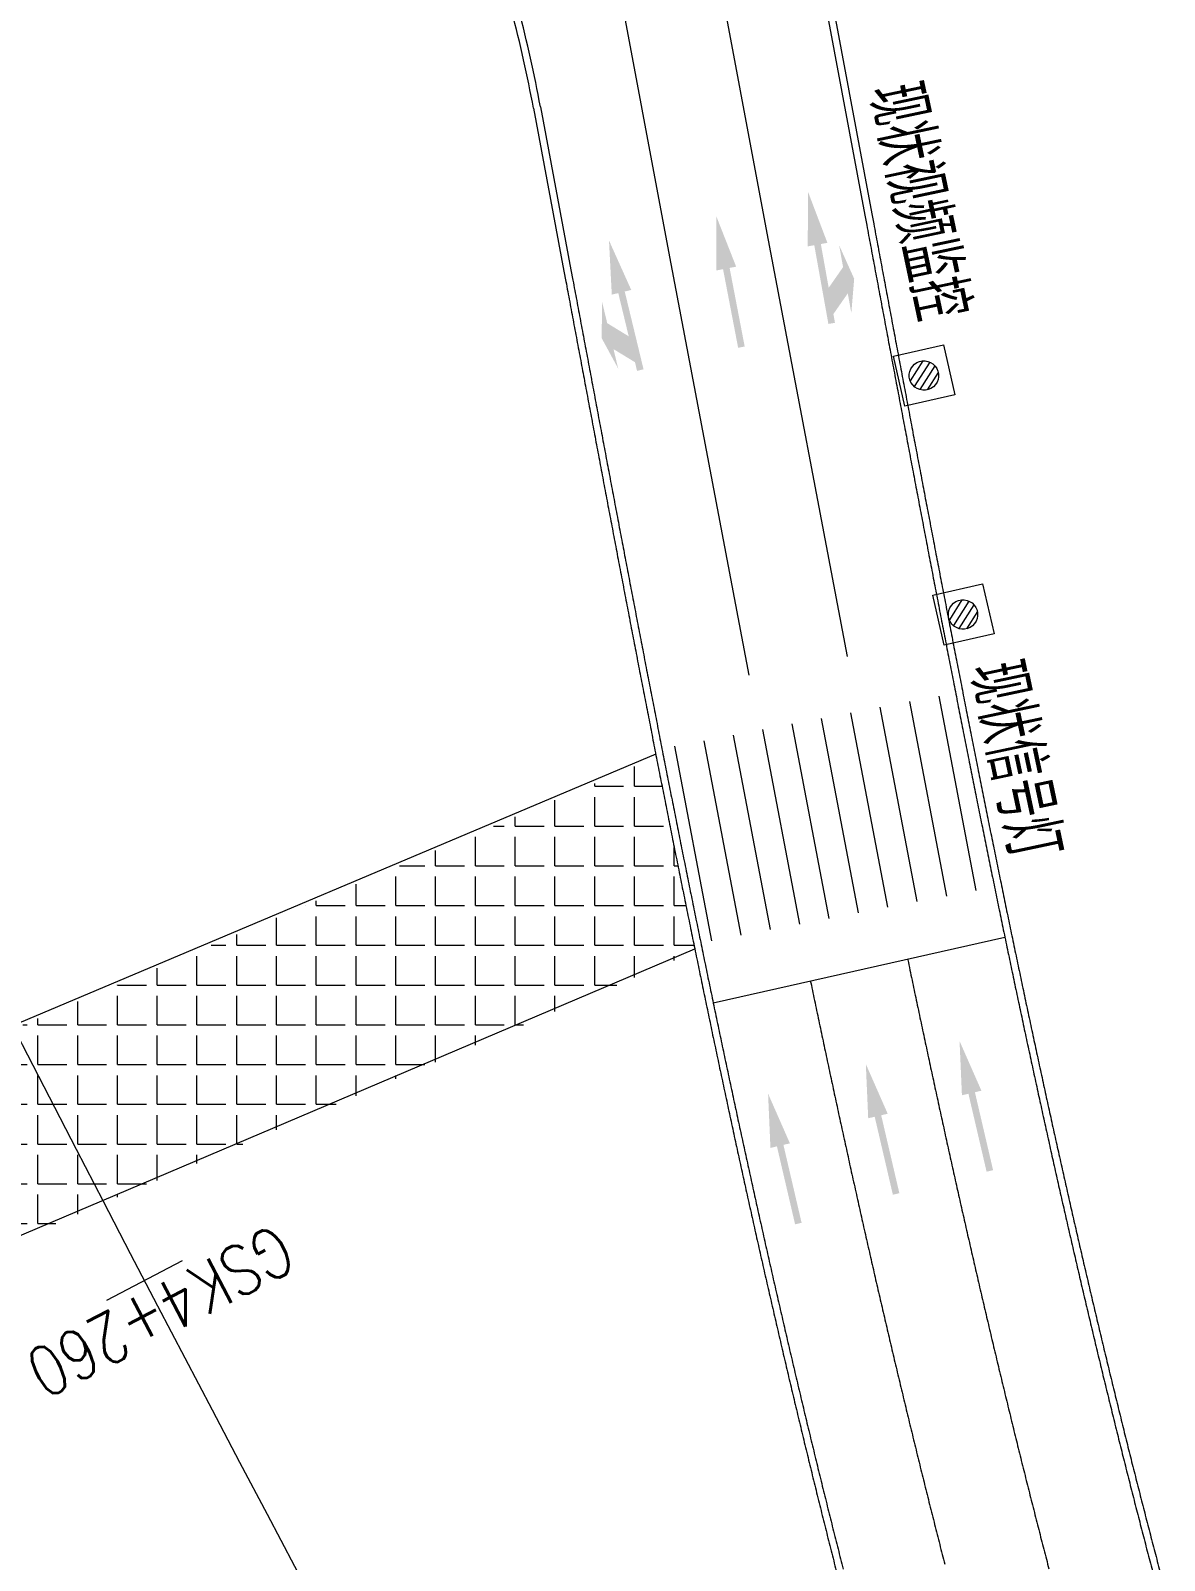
# Model space of a CAD drawing. Header units: millimetres. Extents: x 523446 to 528898, y 388189 to 392165.
# Drawn here: x 523982.8 to 524022.7, y 391061.6 to 391115.4 of the extents above; entities that cross this region are included whole.
import ezdxf
from ezdxf.enums import TextEntityAlignment as Align

# ---------------------------------------------------------------- set-up
doc = ezdxf.new("R2010")
doc.units = ezdxf.units.MM
doc.linetypes.add('ACAD_ISO04W100', pattern=[30, 24, -3, 0, -3])
doc.linetypes.add('白色虚线3米', pattern=[6, 3, -3])
for name, color, linetype, lineweight in [('0-现状交通设施2018', 7, 'Continuous', 0), ('0-现状信号灯', 7, 'Continuous', 40), ('000-scy-车道标线(实)', 7, 'Continuous', 40), ('人行横道', 7, 'Continuous', 30)]:
    doc.layers.add(name, color=color, linetype=linetype, lineweight=lineweight)
for name, color, linetype in [('000', 7, 'Continuous'), ('000-scy-箭头', 7, 'Continuous'), ('000-scy-道路标线', 122, '白色虚线3米'), ('GSS-标注路线桩号', 7, 'Continuous'), ('MEDS道路平面中线-GSS', 7, 'Continuous'), ('侧分带与渠化岛', 3, 'Continuous'), ('车行道边线', 5, 'ACAD_ISO04W100')]:
    doc.layers.add(name, color=color, linetype=linetype)
doc.styles.add('HZTXT_S', font='TXT_S.shx', dxfattribs={"width": 0.75, "bigfont": 'HZTXT.shx'})
doc.styles.add('MEDS', font='TXT_S.SHX', dxfattribs={"width": 0.75, "bigfont": 'hztxt.shx'})

# ---------------------------------------------------------------- blocks, each defined once
blk = doc.blocks.new('7')
at = {"layer": '0-现状信号灯', "linetype": 'Continuous', "lineweight": 0, "ltscale": 0.005}
for p, q in [((525414.8998679431, 388753.3593147711), (525416.6155864513, 388753.903658412)), ((525416.6155864513, 388753.903658412), (525417.1599300923, 388752.187939904)), ((525415.444211584, 388751.643596263), (525414.8998679431, 388753.3593147711)), ((525415.9374142907, 388753.2836228181), (525415.5550406991, 388752.5458674628)), ((525416.1805043139, 388753.2636822056), (525415.7114769937, 388752.3587362973)), ((525416.3737923226, 388753.1476530984), (525415.9177153029, 388752.2676936266)), ((525416.511550422, 388752.9244840396), (525416.1794835215, 388752.2837909074)), ((525417.1599300923, 388752.187939904), (525415.444211584, 388751.643596263))]:
    blk.add_line(p, q, dxfattribs=at)
blk.add_ellipse((525416.0179651701, 388752.7739053484), major_axis=(0.3648974809175849, 0.3648974809175849), ratio=0.9999999999947542, start_param=3.156470216024712, end_param=9.439655523204298, dxfattribs=at)

msp = doc.modelspace()

# ---------------------------------------------------------------- hatches: boundary and pattern name
at = {"layer": '000', "linetype": 'ByBlock', "lineweight": 0}
h = msp.add_hatch(dxfattribs=at)
h.set_pattern_fill('ANGLE', color=256, scale=0.2, style=0)
h.set_pattern_definition([(0, (-225.7997099091299, -19.48558547964785), (0, 1.397), [1.016, -0.381]), (90, (-225.7997099091299, -19.48558547964785), (-1.397, 8.553875381449306e-17), [1.016, -0.381])])
edge = h.paths.add_edge_path()
edge.add_arc((523056.5735163381, 390903.8074476032), 966.311662234282, 11.086924793657317, 11.108542825552377, ccw=False)
edge.add_arc((523076.2627787914, 390906.9302642505), 946.3896325758413, 11.108542753701613, 11.130615857229088, ccw=False)
edge.add_arc((523095.1617758319, 390909.9054198967), 927.2717909662689, 11.130615814197483, 11.153144005545187, ccw=False)
edge.add_arc((523113.3168932682, 390912.7415763618), 908.9109548931829, 11.153144007109574, 11.176127288611212, ccw=False)
edge.add_arc((523130.7719834122, 390915.4469343286), 891.262516873483, 11.176127284703796, 11.199565672316396, ccw=False)
edge.add_arc((523147.5650163998, 390918.028565652), 874.2878590251875, 11.199565711681885, 11.223459165219992, ccw=False)
edge.add_arc((523163.7376992475, 390920.4943171041), 857.9445474144176, 11.223459204549386, 11.247807813558211, ccw=False)
edge.add_arc((523179.3202085606, 390922.8497809519), 842.2018969850126, 11.247807822303628, 11.272611561658323, ccw=False)
edge.add_arc((523194.3445294833, 390925.1009343589), 827.0273739713645, 11.272611566753426, 11.297870411857787, ccw=False)
edge.add_arc((523208.8412674923, 390927.2535084011), 812.3898459300913, 11.29787042410328, 11.323584379591523, ccw=False)
edge.add_arc((523222.8379768885, 390929.3126522512), 798.2612866310924, 11.323584400777293, 11.349753471840984, ccw=False)
edge.add_arc((523236.3603277122, 390931.2831635191), 784.6155866141739, 11.349753466091613, 11.37637765849098, ccw=False)
edge.add_arc((523249.4298623443, 390933.169032358), 771.4308424208087, 11.376377711869281, 11.403456945920595, ccw=False)
edge.add_arc((523262.0742106402, 390934.9754984599), 758.6789364005601, 11.403457019004293, 11.430991401908727, ccw=False)
edge.add_arc((523274.3136440415, 390936.7063448771), 746.3392522073174, 11.430991374499115, 11.458981000226515, ccw=False)
edge.add_arc((523286.1587919989, 390938.3634176005), 734.4010082771537, 11.458980965516616, 11.487425583788706, ccw=False)
edge.add_arc((523297.6384769736, 390939.9522663585), 722.8348570122156, 11.487425628012716, 11.516325391402574, ccw=False)
edge.add_arc((523308.7658030476, 390941.4752767642), 711.627484619786, 11.516325378151976, 11.545680281929322, ccw=False)
edge.add_arc((523319.5572877371, 390942.9355413428), 700.7620915967458, 11.545680245192614, 11.57549029996801, ccw=False)
edge.add_arc((523330.0258500301, 390944.3354335898), 690.2255482073709, 11.590576900554822, 11.605755392822289, ccw=False)
edge.add_line((524004.8079957107, 391089.8440050295), (523964.7547888182, 391072.9241638436))
edge.add_line((523968.4846094603, 391066.9847923002), (524006.17653038, 391083.0133513006))
edge.add_line((523967.2307402744, 391068.7316851649), (523964.7547888182, 391072.9241638436))
edge.add_line((523968.4846094603, 391066.9847923002), (523967.2307402744, 391068.7316851649))
at = {"layer": '000-scy-箭头', "linetype": 'ByBlock', "lineweight": 0}
for points in [[(524010.1386700119, 391109.707567189), (524010.1236470468, 391107.799952054), (524010.3543407146, 391107.8413292455), (524010.8508670214, 391105.0730052269), (524011.0815606902, 391105.114382419), (524011.0263910998, 391105.4219739762), (524011.531235035, 391106.1474962719), (524011.6553666126, 391105.4554152663), (524011.7560722092, 391106.6640531976), (524011.227802292, 391107.8392498388), (524011.3657262682, 391107.0702709454), (524010.8608823301, 391106.3447486504), (524010.5850343839, 391107.8827064391), (524010.8157280519, 391107.9240836306)], [(524007.6105387544, 391107.0866614705), (524007.3803603019, 391107.0425081011), (524007.910200739, 391104.2803666558), (524007.6800222861, 391104.2362132855), (524007.1501818476, 391106.9983547309), (524006.9200033941, 391106.9542013608), (524006.9120441158, 391108.8618590448)], [(524003.1435178194, 391108.0087595941), (524003.925284735, 391106.2686269319), (524003.6974551256, 391106.2136241188), (524004.3574888751, 391103.4796687983), (524004.1296592644, 391103.4246659855), (524004.0563221822, 391103.7284387987), (524003.3021023889, 391104.1893102605), (524003.4671108256, 391103.5058214291), (524002.8883239499, 391104.5716323965), (524002.8987484309, 391105.8600607343), (524003.0820911371, 391105.1006287004), (524003.8363109325, 391104.6397572405), (524003.4696255138, 391106.1586213073), (524003.2417959045, 391106.1036184941)], [(524016.2254092351, 391078.1274888059), (524015.9971447609, 391078.0743195502), (524016.6351758335, 391075.3351458424), (524016.4069113587, 391075.2819765857), (524015.7688802845, 391078.0211502938), (524015.5406158092, 391077.9679810373), (524015.4576584733, 391079.873850726)], [(524012.9333409836, 391077.3184583264), (524012.7050765092, 391077.2652890706), (524013.343107582, 391074.5261153628), (524013.1148431073, 391074.4729461061), (524012.476812033, 391077.2121198143), (524012.2485475577, 391077.1589505578), (524012.1655902219, 391079.0648202464)], [(524009.4993381446, 391076.277348298), (524009.27107367, 391076.2241790423), (524009.9091047428, 391073.4850053345), (524009.680840268, 391073.4318360778), (524009.0428091937, 391076.171009786), (524008.8145447184, 391076.1178405294), (524008.7315873827, 391078.023710218)]]:
    msp.add_hatch(color=4, dxfattribs=at).paths.add_polyline_path(points)

# ---------------------------------------------------------------- linework, layer by layer
at = {"layer": '000-scy-车道标线(实)', "color": 4, "linetype": 'ByBlock', "lineweight": 0, "flags": 128}
for points in [[(523995.4116461333, 391198.3688467292), (524012.129817603, 391108.9004103178)], [(524000.7375635472, 391112.7027652697), (524001.8084670454, 391106.9717520626)]]:
    msp.add_lwpolyline(points, dxfattribs=at)
for points in [[(524000.7375635472, 391112.7027652697, 0.03478800872695677), (523998.9807726674, 391119.4621344972, 0.03478800872695677)], [(524012.129814989, 391108.9004243067), (524012.1967849374, 391108.5420326817, -2.978633733823782e-06), (524012.263753811, 391108.1836625753, -4.964657443934119e-06), (524012.330708773, 391107.8253984447, -6.950112099200806e-06), (524012.397656584, 391107.4672198612, -8.936449683822272e-06), (524012.4646000927, 391107.1091273181, -1.092221822547722e-05), (524012.5315421321, 391106.7511213831, -1.290779031863767e-05), (524012.5984855414, 391106.3932025777, -1.489367632175553e-05), (524012.6654331582, 391106.0353714233, -1.687930725098177e-05), (524012.732387814, 391105.6776284612, -1.886531084185418e-05), (524012.7993523421, 391105.3199742134, -2.085131448852292e-05), (524012.8663295709, 391104.9624092146, -2.283692572721915e-05), (524012.933322325, 391104.6049340107, -2.482290983837723e-05), (524013.0003334333, 391104.2475491136, -2.680838424405067e-05), (524013.0673657145, 391103.8902550792, -2.879423165478624e-05), (524013.1344219935, 391103.5330524155, -3.077994234780101e-05), (524013.2015050854, 391103.1759416758, -3.276608522667827e-05), (524013.2686178098, 391102.8189233777, -3.47517780535311e-05), (524013.3357629774, 391102.4619980736, -3.673790344054401e-05), (524013.4029434026, 391102.1051662865, -3.872346103670101e-05), (524013.4701618922, 391101.748428568, -4.070900135353142e-05), (524013.5374212545, 391101.3917854513, -4.269472036154431e-05), (524013.6047242966, 391101.035237464, -4.468061832460738e-05), (524013.6720738202, 391100.6787851543, -4.666700931049554e-05), (524013.7394726285, 391100.3224290466, -4.865232499528471e-05), (524013.8069235126, 391099.9661697219, -5.06381343825675e-05), (524013.8744292744, 391099.6100076928, -5.262392939890641e-05), (524013.9419927063, 391099.2539435112, -5.460965123547691e-05), (524014.0096165995, 391098.8979777216, -5.659555444151701e-05), (524014.0773037432, 391098.5421108724, -5.85817588569061e-05), (524014.1450569251, 391098.1863435054, -6.056757810916308e-05), (524014.2128789267, 391097.8306761868, -6.255332650503196e-05), (524014.2807725304, 391097.4751094647, -6.453900465007592e-05), (524014.3487405166, 391097.1196438884, -6.652510686701422e-05), (524014.4167856642, 391096.764280004, -6.85104532607842e-05), (524014.4849107423, 391096.4090183976, -7.049647915537693e-05), (524014.5531185293, 391096.0538595964, -7.24821243911658e-05), (524014.6214117912, 391095.69880418, -7.446788437493475e-05), (524014.6897932964, 391095.3438527073, -7.645357912248317e-05), (524014.7582658093, 391094.9890057442, -7.843964394375993e-05), (524014.8268320943, 391094.6342638475, -8.04251395467664e-05), (524014.8954949068, 391094.2796276103, -8.241157387680873e-05), (524014.9642570101, 391093.9250975723, -8.439724970589692e-05), (524015.0331211531, 391093.5706743376, -8.638292638804356e-05), (524015.1020900893, 391093.2163584764, -8.836860491251429e-05), (524015.17116657, 391092.8621505597, -9.035446993369298e-05), (524015.2403533417, 391092.5080511709, -9.234014872275132e-05), (524015.3096531476, 391092.1540609007, -9.432652159412648e-05), (524015.3790687337, 391091.800180316, -9.631239807152558e-05), (524015.448602834, 391091.44641003, -9.829771832422146e-05), (524015.5182581845, 391091.0927506391, -0.0001002832958406554), (524015.588037522, 391090.7392027248, -0.0001022696356992998), (524015.6579435811, 391090.3857668666, -0.0001042554245895982), (524015.7279790835, 391090.0324437009, -0.0001062407884826003), (524015.7981467566, 391089.6792338237, -0.0001082267314994119), (524015.8684493265, 391089.326137828, -0.0001102128806165333), (524015.9388895141, 391088.9731563212, -0.0001121985491826223), (524016.0094700317, 391088.6202899431, -0.0001141841778488973), (524016.0801935977, 391088.2675392927, -0.0001161700195064284), (524016.1510629239, 391087.9149049932, -0.0001181557634006775), (524016.2220807198, 391087.562387666, -0.000120141411974101), (524016.2932496902, 391087.2099879467, -0.0001221274072747594), (524016.3645725425, 391086.8577064481, -0.0001222668986410131), (524016.4349588023, 391086.510936589, -0.0001223615231394762), (524016.5066019857, 391086.1588577361, -0.0001242727038469907), (524016.5783829059, 391085.8070179404, -0.0001261401512749091), (524016.6503283623, 391085.4552989142, -0.0001280061089721358), (524016.7224410437, 391085.1037012992, -0.0001298702781577401), (524016.7947236338, 391084.7522257522, -0.0001317327281515241), (524016.867178815, 391084.4008729238, -0.0001335929204252542), (524016.9398092622, 391084.0496434919, -0.0001354519434644116), (524017.0126176556, 391083.6985380987, -0.0001373086567947025), (524017.0856066638, 391083.3475574318, -0.0001391637320736906), (524017.1587789577, 391082.9967021573, -0.0001410171710757002), (524017.2321372033, 391082.6459729545, -0.0001428690930908067), (524017.3056840659, 391082.2953704957, -0.0001447189144857618), (524017.3794222029, 391081.9448954807, -0.0001465670562818014), (524017.4533542733, 391081.5945485917, -0.0001484134123932326), (524017.5274829316, 391081.2443305223, -0.0001502574317416261), (524017.6018108234, 391080.8942419958, -0.0001521008782180112), (524017.6763406065, 391080.544283671, -0.0001539414614276611), (524017.7510749158, 391080.1944563016, -0.0001557807543417258), (524017.8260163969, 391079.8447605824, -0.0001576186517449511), (524017.9011676896, 391079.4951972242, -0.0001594543702283531), (524017.9765314257, 391079.1457669658, -0.0001612885829453593), (524018.0521102404, 391078.7964705193, -0.0001631203947486171), (524018.1279067568, 391078.4473086422, -0.0001649510083825654), (524018.2039236046, 391078.0982820539, -0.0001667799616874643), (524018.2801634057, 391077.7493914965, -0.0001686067678212784), (524018.3566287754, 391077.4006377342, -0.0001704321623191902), (524018.4333223318, 391077.0520215071, -0.0001722556196176363), (524018.510246685, 391076.7035435825, -0.0001740775456563867), (524018.5874044449, 391076.3552047188, -0.0001758976150399712), (524018.6647982153, 391076.0070056908, -0.0001777160046411199), (524018.7424305994, 391075.6589472666, -0.0001795321231938114), (524018.8203041906, 391075.3110302484, -0.000181347234726264), (524018.8984215898, 391074.9632553964, -0.0001831603860858222), (524018.9767853848, 391074.6156235148, -0.0001849717239978061), (524019.055398164, 391074.2681353991, -0.0001867811183052434), (524019.1342625089, 391073.920791864, -0.0001885893062879781), (524019.2133810047, 391073.573593699, -0.0001903953384098485), (524019.2927562241, 391073.2265417365, -0.0001921998867147729), (524019.3723907435, 391072.8796367842, -0.0001940021631110616), (524019.4522871287, 391072.532879686, -0.0001958031733155867), (524019.5324479489, 391072.1862712607, -0.0001976022883428896), (524019.6128757642, 391071.8398123577, -0.0001994000209501048), (524019.6935731363, 391071.4935038075, -0.0002011955816477385), (524019.774542616, 391071.1473464795, -0.0002029895534050565), (524019.8557867565, 391070.8013412227, -0.0002047818040530149), (524019.9373081044, 391070.455488903, -0.0002065723443832542), (524020.0191092035, 391070.10979039, -0.0002083610986591177), (524020.1011925926, 391069.7642465631, -0.0002101483135934799), (524020.1835608082, 391069.4188583029, -0.0002119337640187771), (524020.2662163822, 391069.0736264988, -0.0002137171790203683), (524020.3491618397, 391068.7285520586, -0.000215499436682906), (524020.4323997098, 391068.3836358651, -0.000217279526862361), (524020.5159325082, 391068.0388788444, -0.0002190577546267949), (524020.5997627503, 391067.6942819165, -0.0002208347872588346), (524020.6838929529, 391067.3498459837, -0.0002226094587404697), (524020.7683256163, 391067.0055720081, -0.0002243832486822262), (524020.853063252, 391066.6614608949, -0.000226154924942415), (524020.9381083559, 391066.3175136038, -0.0002279246482145568), (524021.0234634228, 391065.9737310889, -0.0002296926438835535), (524021.109130943, 391065.6301143122, -0.0002314595088752202), (524021.1951134092, 391065.2866642174, -0.0002332239421516573), (524021.2814132971, 391064.9433818051, -0.0002349872661545987), (524021.3680330904, 391064.6002680354, -0.0002367486189288777), (524021.4549752606, 391064.257323907, -0.0002385084562304933), (524021.5422422807, 391063.914550402, -0.0002402660580991314), (524021.6298366115, 391063.5719485419, -0.0002420224527814169), (524021.7177607175, 391063.2295193233, -0.0002437773647523453), (524021.8060170569, 391062.8872637574, -0.0002455301595062071), (524021.8946080799, 391062.5451828776, -0.0002472810597045056), (524021.9835362326, 391062.2032777233, -0.0002490305909230428), (524022.0728039602, 391061.861549326, -0.0002507787700651793), (524022.1624137054, 391061.5199987203, -0.0002525245944345359), (524022.2523678966, 391061.1786269829, -0.00025426880575409)], [(524001.8084670454, 391106.9717520626), (524001.8754369947, 391106.6133604328, -2.97906488404519e-06), (524001.9424096997, 391106.2549698228, -4.9646573776137e-06), (524002.0093876422, 391105.8965827171, -6.95073973249035e-06), (524002.0763737602, 391105.5381991593, -8.935821838627212e-06), (524002.1433709001, 391105.1798196825, -1.092190421658022e-05), (524002.2103819089, 391104.8214448186, -1.29081040038665e-05), (524002.2774096325, 391104.4630751006, -1.489393125241086e-05), (524002.3444569173, 391104.1047110622, -1.687956213460832e-05), (524002.4115266094, 391103.7463532374, -1.886531058649085e-05), (524002.4786215549, 391103.3880021599, -2.085100036950317e-05), (524002.5457445996, 391103.0296583651, -2.283661158504958e-05), (524002.6128985891, 391102.6713223887, -2.482259567319455e-05), (524002.6800863689, 391102.3129947665, -2.680832500963028e-05), (524002.7473107842, 391101.9546760362, -2.87942312609274e-05), (524002.8145746802, 391101.5963667356, -3.077994194316191e-05), (524002.8818809015, 391101.2380674038, -3.276577099011449e-05), (524002.9492322929, 391100.8797785807, -3.475203234674085e-05), (524003.0166316986, 391100.5215008072, -3.673727536849192e-05), (524003.0840819628, 391100.1632346261, -3.872326497907218e-05), (524003.1515859292, 391099.8049805801, -4.07090599890817e-05), (524003.2191464413, 391099.4467392143, -4.269534729209438e-05), (524003.2867663424, 391099.0885110743, -4.468124522432635e-05), (524003.3544484752, 391098.7302967081, -4.666694936025289e-05), (524003.4221956825, 391098.3720966647, -4.865232434186369e-05), (524003.4900108062, 391098.0139114943, -5.063813370738764e-05), (524003.5578966885, 391097.655741749, -5.262430193108011e-05), (524003.6258561707, 391097.2975879823, -5.460965049962767e-05), (524003.6938920938, 391096.9394507505, -5.659592702549286e-05), (524003.7620072988, 391096.5813306102, -5.858150414405119e-05), (524003.8302046257, 391096.2232281212, -6.056720384299469e-05), (524003.8984869145, 391095.8651438445, -6.2553325669166e-05), (524003.9668570047, 391095.5070783431, -6.453912371488943e-05), (524004.035317735, 391095.1490321828, -6.652473232526797e-05), (524004.1038719442, 391094.7910059307, -6.85104523236545e-05), (524004.1725224702, 391094.4330001569, -7.049610441647575e-05), (524004.2412721506, 391094.0750154331, -7.248206309349315e-05), (524004.3101238225, 391093.7170523336, -7.446782299638064e-05), (524004.3790803221, 391093.3591114353, -7.645389160077663e-05), (524004.4481444857, 391093.0011933174, -7.84393293835984e-05), (524004.5173191483, 391092.6432985623, -8.042513849561759e-05), (524004.5866071452, 391092.2854277537, -8.241132010196855e-05), (524004.6560113104, 391091.9275814791, -8.439687423174049e-05), (524004.7255344776, 391091.5697603286, -8.638286424635195e-05), (524004.7951794799, 391091.2119648947, -8.836866485926011e-05), (524004.8649491498, 391090.8541957734, -9.035446870486956e-05), (524004.9348463188, 391090.4964535629, -9.23403995095405e-05), (524005.0048738184, 391090.1387388653, -9.432645887203866e-05), (524005.0750344787, 391089.7810522851, -9.63120834639659e-05), (524005.1453311296, 391089.4233944307, -9.829777869992423e-05), (524005.2157666002, 391089.0657659126, -0.0001002834841184829), (524005.2863437188, 391088.708167346, -0.0001022692591607979), (524005.357065313, 391088.3505993482, -0.000104254858855585), (524005.4279342098, 391087.9930625408, -0.0001062408492792237), (524005.498953235, 391087.6355575483, -0.0001082267300564757), (524005.5701252142, 391087.2780849994, -0.0001102125035266443), (524005.6414529717, 391086.920645526, -0.0001121982972144458), (524005.7129393312, 391086.5632397637, -0.0001141841135557167), (524005.7845871156, 391086.2058683521, -0.0001161699550355245), (524005.8563991468, 391085.8485319345, -0.0001181554488217703), (524005.9283782459, 391085.4912311584, -0.0001201414103687158), (524006.0005272335, 391085.1339666745, -0.0001221277819375336), (524006.0728489286, 391084.776739138, -0.0001240704882070643), (524006.1453212951, 391084.4196718212, -0.0001260118115214516), (524006.2179964032, 391084.0625220963, -0.0001279949686080843), (524006.2908526684, 391083.7054113091, -0.0001299781286989842), (524006.3638929061, 391083.3483401315, -0.000131960854600511), (524006.4371199308, 391082.9913092401, -0.0001339436540963113), (524006.510536556, 391082.634319316, -0.0001359267149812781), (524006.5841455944, 391082.277371044, -0.0001379097919911532), (524006.6579498571, 391081.9204651144, -0.0001398922643903064), (524006.7319521546, 391081.5636022218, -0.0001418751376941749), (524006.806155296, 391081.2067830653, -0.0001438576610919984), (524006.8805620898, 391080.8500083493, -0.0001458405929243683), (524006.9551753428, 391080.4932787822, -0.0001478230006167468), (524007.0299978608, 391080.1365950785, -0.000149805825388084), (524007.1050324487, 391079.7799579559, -0.0001517880686780498), (524007.1802819099, 391079.4233681394, -0.0001537704912419821), (524007.255749047, 391079.0668263571, -0.0001557532770598547), (524007.3314366608, 391078.7103333432, -0.0001577353813523957), (524007.4073475511, 391078.3538898373, -0.0001597179244860063), (524007.483484517, 391077.9974965838, -0.0001617002202668346), (524007.5598503553, 391077.6411543326, -0.0001636827852217706), (524007.6364478621, 391077.2848638392, -0.000165664555539982), (524007.7132798321, 391076.9286258647, -0.0001676470527543483), (524007.7903490587, 391076.5724411751, -0.0001696289424349311), (524007.8676583337, 391076.2163105429, -0.0001716108115788604), (524007.9452104478, 391075.8602347456, -0.0001735929774292332), (524008.02300819, 391075.504214567, -0.0001755751344455884), (524008.1010543479, 391075.1482507963, -0.0001775569084288808), (524008.1793517079, 391074.792344229, -0.0001795389969578341), (524008.2579030546, 391074.4364956658, -0.0001815207828280884), (524008.3367111712, 391074.0807059144, -0.0001835025836429831), (524008.4157788394, 391073.7249757879, -0.0001854841639469567), (524008.4951088394, 391073.3693061059, -0.0001874661529682174), (524008.5747039496, 391073.0136976941, -0.0001894481765405863), (524008.654566947, 391072.6581513842, -0.0001914296886855004), (524008.7347006068, 391072.3026680148, -0.0001934112487721125), (524008.8151077028, 391071.9472484306, -0.000195392862708984), (524008.8957910069, 391071.5918934827, -0.0001973741277596746), (524008.9767532892, 391071.236604029, -0.0001993558431201489), (524009.0579973183, 391070.8813809336, -0.0002013374655493325), (524009.1395258612, 391070.5262250676, -0.0002033185490739298), (524009.2213416824, 391070.171137309, -0.0002053001763919686), (524009.3034475455, 391069.8161185419, -0.0002072811127679685), (524009.3858462116, 391069.4611696582, -0.0002092623707149539), (524009.4685404401, 391069.106291556, -0.0002112438864424381), (524009.5515329888, 391068.7514851405, -0.0002132253577741279), (524009.6348266131, 391068.3967513241, -0.0002152061721720033), (524009.7184240668, 391068.0420910266, -0.0002171870324498524), (524009.8023281017, 391067.6875051747, -0.0002191681106272627), (524009.8865414675, 391067.332994702, -0.0002211497838667723), (524009.9710669118, 391066.9785605498, -0.0002231307622578632), (524010.0559071802, 391066.6242036668, -0.0002251115132080512), (524010.1410650164, 391066.2699250091, -0.0002270919713849564), (524010.2265431617, 391065.9157255404, -0.0002290727554013796), (524010.3123443555, 391065.5616062317, -0.0002310539612709753), (524010.3984713347, 391065.2075680614, -0.0002330342078851345), (524010.4849268344, 391064.8536120166, -0.0002350155079059118), (524010.571713587, 391064.4997390908, -0.0002369959444076769), (524010.6588343231, 391064.1459502866, -0.0002389766089032011), (524010.7462917707, 391063.7922466135, -0.0002409566599525324), (524010.8340886554, 391063.43862909, -0.0002429376565293312), (524010.9222277008, 391063.0850987411, -0.0002449182178776839), (524011.0107116277, 391062.731656601, -0.000246898509647385), (524011.0995431548, 391062.3783037119, -0.0002488788528582413), (524011.1887249979, 391062.025041124, -0.0002508592595097801), (524011.2782598708, 391061.6718698957, -0.0002528397415575857), (524011.3681504846, 391061.3187910937, -0.0002548196139847107)], [(524013.6401239129, 391082.7254202662, -3.596955688161382e-05), (524013.6591228691, 391082.6339660216, -0.0001407112716020988), (524013.7327066627, 391082.2811376022, -0.0001426070816794465), (524013.8064832435, 391081.9284082812, -0.0001445019340693341), (524013.8804553244, 391081.5757787426, -0.0001463952361391836), (524013.9546256113, 391081.2232496947, -0.0001482874137320616), (524014.0289968118, 391080.870821832, -0.0001501783580777886), (524014.1035716292, 391080.5184958611, -0.0001520675118583579), (524014.1783527613, 391080.1662725086, -0.000153956660385303), (524014.2533429132, 391079.8141524587, -0.0001558434829711406), (524014.3285447744, 391079.4621364639, -0.000157729572034992), (524014.4039610408, 391079.1102252371, -0.0001596148218217217), (524014.4795944045, 391078.7584195035, -0.0001614984373254329), (524014.5554475517, 391078.4067200081, -0.0001633810972221276), (524014.6315231699, 391078.0551274836, -0.0001652618966044025), (524014.7078239389, 391077.7036426907, -0.0001671420532134242), (524014.784352542, 391077.3522663684, -0.0001690210978511029), (524014.8611116564, 391077.0009992733, -0.0001708985366367814), (524014.9381039552, 391076.6498421777, -0.0001727751139358059), (524015.0153321123, 391076.2987958401, -0.0001746502973777224), (524015.0927987965, 391075.947861038, -0.0001765244966530284), (524015.1705066751, 391075.5970385476, -0.0001783973817737966), (524015.248458411, 391075.2463291567, -0.0001802691309795051), (524015.3266566667, 391074.8957336493, -0.000182139144387654), (524015.4051040975, 391074.5452528352, -0.0001840087031387519), (524015.4838033625, 391074.1948874998, -0.0001858768404341213), (524015.562757112, 391073.8446384589, -0.0001877437038598198), (524015.6419679967, 391073.4945065227, -0.0001896091606671306), (524015.721438661, 391073.1444925191, -0.0001914739588390124), (524015.8011717521, 391072.7945972603, -0.0001933371335705744), (524015.8811699078, 391072.4448215896, -0.0001951993659527212), (524015.961435768, 391072.0951663357, -0.0001970598548747409), (524016.041971965, 391071.7456323533, -0.0001989196225254572), (524016.1227811326, 391071.3962204832, -0.0002007780290863307), (524016.203865898, 391071.0469315893, -0.00020263559450395), (524016.2852288886, 391070.6977665245, -0.0002044915159874159), (524016.3668727244, 391070.3487261697, -0.0002063463843404714), (524016.448800026, 391069.9998113957, -0.0002082000657726009), (524016.531013409, 391069.6510230859, -0.0002100525700933251), (524016.6135154864, 391069.3023621293, -0.0002119038198370245), (524016.6963088675, 391068.9538294233, -0.000213754066370969), (524016.7793961591, 391068.6054258684, -0.0002156030781488566), (524016.8627799643, 391068.2571523744, -0.0002174505799606553), (524016.9464628812, 391067.909009864, -0.0002192974643800181), (524017.0304475097, 391067.5609992475, -0.0002211427019374513), (524017.1147364397, 391067.2131214669, -0.0002229866026882593), (524017.1993322605, 391066.8653774616, -0.0002248298465669251), (524017.284237562, 391066.5177681603, -0.0002266712456715349), (524017.3694549216, 391066.1702945375, -0.0002285123057240329), (524017.454986924, 391065.8229575299, -0.0002303517711509373), (524017.5408361423, 391065.4757581138, -0.0002321898026516891), (524017.6270051484, 391065.1286972653, -0.0002340266320393177), (524017.7134965101, 391064.7817759675, -0.0002358628664189337), (524017.8003127963, 391064.4349951939, -0.0002376971794126658), (524017.8874565638, 391064.0883559583, -0.0002395309181572392), (524017.9749303737, 391063.7418592516, -0.000241363203079211), (524018.0627367779, 391063.3955060929, -0.0002431944974802026), (524018.1508783292, 391063.0492974915, -0.000245024066822512), (524018.2393575707, 391062.7032344871, -0.0002468529607105398), (524018.3281770473, 391062.357318106, -0.0002486808974857983), (524018.4173392989, 391062.0115493857, -0.0002505072268776466), (524018.5068468596, 391061.6659293814, -0.0002523321749256791), (524018.5967022586, 391061.3204591579, -0.0002541562814030094)], [(524010.21992403, 391081.9815884751, -2.420621205266488e-05), (524010.2326390835, 391081.9203745377, -0.0001422758212305776), (524010.3066343767, 391081.5655729727, -0.0001442147079084097), (524010.3808292929, 391081.2108435323, -0.0001461532149137182), (524010.4552265919, 391080.8561869132, -0.0001480907413364445), (524010.5298290288, 391080.5016038314, -0.0001500277178882779), (524010.6046393592, 391080.1470949937, -0.0001519640332266585), (524010.6796603358, 391079.7926611202, -0.0001538991240232088), (524010.7548947081, 391079.4383029406, -0.000155834797453925), (524010.8303452289, 391079.0840211649, -0.0001577687029716121), (524010.9060146418, 391078.7298165435, -0.0001597024521412165), (524010.9819056935, 391078.3756898082, -0.0001616359395828249), (524011.0580211282, 391078.0216416979, -0.0001635683577557612), (524011.1343636863, 391077.6676729652, -0.0001655003927845776), (524011.2109361081, 391077.3137843616, -0.0001674311291147465), (524011.2877411296, 391076.959976651, -0.0001693617991286407), (524011.3647814878, 391076.606250594, -0.0001712919282980564), (524011.4420599154, 391076.2526069606, -0.0001732210152894446), (524011.5195791433, 391075.8990465304, -0.0001751498132320226), (524011.597341901, 391075.5455700816, -0.0001770777840023745), (524011.6753509162, 391075.1921784005, -0.0001790053401298463), (524011.7536089133, 391074.8388722825, -0.0001809321479832431), (524011.8321186146, 391074.4856525279, -0.0001828583878039271), (524011.9108827418, 391074.1325199359, -0.0001847834500523746), (524011.9899040121, 391073.7794753246, -0.0001867086340262768), (524012.0691851427, 391073.4265195053, -0.0001886329601883337), (524012.1487288466, 391073.0736533037, -0.0001905565758892628), (524012.2285378365, 391072.7208775461, -0.0001924793463696123), (524012.3086148201, 391072.3681930734, -0.0001944020317192283), (524012.3889625063, 391072.0156007195, -0.000196323650424553), (524012.4695835982, 391071.6631013397, -0.0001982448938540665), (524012.550480799, 391071.310695783, -0.0002001649476377033), (524012.6316568077, 391070.9583849151, -0.0002020848508017727), (524012.7131143225, 391070.6061695992, -0.0002040039531298987), (524012.7948560377, 391070.2540507136, -0.0002059227819605412), (524012.8768846467, 391069.9020291331, -0.0002078405213305871), (524012.9592028384, 391069.5501057503, -0.0002097577696946689), (524013.0418133008, 391069.198281458, -0.0002116743922768825), (524013.1247187185, 391068.8465571576, -0.0002135903987415924), (524013.2079217742, 391068.494933756, -0.0002155057090663107), (524013.291425147, 391068.1434121697, -0.0002174205797745703), (524013.3752315143, 391067.7919933191, -0.0002193347734779116), (524013.4593435505, 391067.4406781341, -0.0002212480105447765), (524013.5437639266, 391067.0894675526, -0.0002231611988535475), (524013.6284953131, 391066.738362512, -0.0002250732890046061), (524013.7135403744, 391066.3873639703, -0.0002269845967191063), (524013.7989017737, 391066.0364728863, -0.0002288958146502268), (524013.8845821737, 391065.685690216, -0.0002308057336655143), (524013.9705842293, 391065.3350169444, -0.0002327158853453757), (524014.0569105981, 391064.9844540416, -0.000234624991250867), (524014.1435639305, 391064.6340024995, -0.000236533211841563), (524014.2305468754, 391064.2836633162, -0.0002384407857277546), (524014.3178620783, 391063.9334374961, -0.0002403483309208945), (524014.4055121841, 391063.5833260427, -0.0002422544950903634), (524014.4934998309, 391063.2333299828, -0.0002441606512220312), (524014.5818276571, 391062.8834503379, -0.0002460659016851214), (524014.670498295, 391062.5336881475, -0.0002479707173484549), (524014.759514377, 391062.184044449, -0.0002498743498597049), (524014.8488785287, 391061.8345202993, -0.0002517778705567924), (524014.9385933756, 391061.4851167544, -0.0002536809913568842)]]:
    msp.add_lwpolyline(points, format="xyb", dxfattribs=at)
at = {"layer": '000-scy-道路标线', "linetype": 'ByBlock', "lineweight": 0, "flags": 128}
for points in [[(523968.3163362363, 391304.9133502199), (523974.8061518937, 391280.3271866096, -0.02047224112265369), (523984.0980785252, 391239.859484847), (524005.8465494481, 391123.4710571341), (524008.6878836181, 391108.2654148078), (524011.504210032, 391093.3827063506)], [(524008.0652428274, 391092.7319340666), (524005.2489164135, 391107.6146425238), (524002.4060993086, 391122.8281707983), (523980.6576390555, 391239.2165414148, 0.02049668614393538), (523971.3776400881, 391279.5959112975), (523964.9830395148, 391303.8250541054)]]:
    msp.add_lwpolyline(points, format="xyb", dxfattribs=at)
at = {"layer": 'GSS-标注路线桩号', "color": 7, "linetype": 'ByBlock', "lineweight": 0}
msp.add_line((523988.1544527811, 391072.1454608018), (523985.4937503711, 391070.7595810504), dxfattribs=at)
at = {"layer": 'MEDS道路平面中线-GSS', "color": 233, "linetype": 'ByBlock', "lineweight": 0}
msp.add_arc((525184.140184466, 391695.098412643), 1349.999999999868, 203.8680650392285, 215.104859637779, dxfattribs=at)
at = {"layer": '人行横道', "linetype": 'ByBlock', "lineweight": 0}
for p, q in [((524004.7872046481, 391089.9497108018), (523964.7339977557, 391073.029869616)), ((523968.4638183978, 391067.0904980725), (524006.1557393174, 391083.1190570729))]:
    msp.add_line(p, q, dxfattribs=at)
at = {"layer": '人行横道', "color": 4, "linetype": 'ByBlock', "lineweight": 0}
for points in [[(524015.0054610098, 391084.9678117183), (524013.7051477219, 391091.8009746155)], [(524016.0369509372, 391085.1640985739), (524014.7366376493, 391091.9972614711)], [(524011.9109912277, 391084.3789511514), (524010.6106779398, 391091.2121140487)], [(524012.942481155, 391084.5752380071), (524011.6421678672, 391091.4084009043)], [(524013.9739710824, 391084.7715248627), (524012.6736577945, 391091.6046877599)], [(524009.8480113729, 391083.9863774403), (524008.547698085, 391090.8195403375)], [(524010.8795013003, 391084.1826642958), (524009.5791880124, 391091.015827193)], [(524006.7535415908, 391083.3975168735), (524005.4532283029, 391090.2306797707)], [(524007.7850315181, 391083.593803729), (524006.4847182303, 391090.4269666263)], [(524008.8165214455, 391083.7900905847), (524007.5162081576, 391090.6232534819)], [(524006.8053098043, 391081.2108544933), (524017.0491362561, 391083.5230527763)]]:
    msp.add_lwpolyline(points, dxfattribs=at)
at = {"layer": '侧分带与渠化岛', "color": 3, "linetype": 'Continuous', "lineweight": 0}
for points in [[(524000.4918171087, 391112.656844817, 0.03478800872689519), (523998.7437664821, 391119.382585342)], [(524001.5627206677, 391106.9258312847), (524001.629690617, 391106.5674396548, -2.979064884015851e-06), (524001.6966634131, 391106.2090485569, -4.964657378032476e-06), (524001.7636419028, 391105.8506585231, -6.950739732437584e-06), (524001.8306289329, 391105.4922700854, -8.935821838726552e-06), (524001.8976273498, 391105.1338837763, -1.092190421688277e-05), (524001.9646400007, 391104.7755001285, -1.290810400302767e-05), (524002.0316697317, 391104.4171196748, -1.489393125179234e-05), (524002.0987193895, 391104.0587429486, -1.687956213597613e-05), (524002.1657918207, 391103.7003704841, -1.886531058846379e-05), (524002.2328898713, 391103.3420028153, -2.085100037168119e-05), (524002.3000163879, 391102.9836404775, -2.283661158788256e-05), (524002.3671742164, 391102.6252840064, -2.482259567535842e-05), (524002.4343662026, 391102.2669339382, -2.68083250095812e-05), (524002.5015951926, 391101.9085908104, -2.879423126293504e-05), (524002.5688640319, 391101.5502551611, -3.077994194031326e-05), (524002.6361755658, 391101.1919275293, -3.276577099008759e-05), (524002.7035326398, 391100.8336084553, -3.475203234943928e-05), (524002.7709380989, 391100.4752984801, -3.673727536913891e-05), (524002.8383947879, 391100.1169981461, -3.872326498137095e-05), (524002.9059055514, 391099.7587079969, -4.070905999283802e-05), (524002.9734732338, 391099.4004285774, -4.269534729203455e-05), (524003.0411006791, 391099.0421604337, -4.468124522113385e-05), (524003.1087907313, 391098.6839041135, -4.66669493623292e-05), (524003.1765462339, 391098.325660166, -4.865232434204546e-05), (524003.2443700301, 391097.9674291418, -5.063813371017632e-05), (524003.3122649629, 391097.6092115933, -5.262430192899198e-05), (524003.3802338749, 391097.2510080744, -5.460965049409232e-05), (524003.4482796084, 391096.8928191409, -5.659592702898034e-05), (524003.5164050054, 391096.5346453504, -5.858150414548243e-05), (524003.5846129073, 391096.1764872625, -6.056720384894069e-05), (524003.6529061554, 391095.8183454385, -6.25533256717958e-05), (524003.7212875906, 391095.460220442, -6.453912372285218e-05), (524003.7897600532, 391095.1021128387, -6.652473232469848e-05), (524003.858326383, 391094.7440231961, -6.851045233430626e-05), (524003.9269894198, 391094.3859520845, -7.049610441867296e-05), (524003.9957520025, 391094.027900076, -7.248206309683062e-05), (524004.06461697, 391093.6698677453, -7.446782298735111e-05), (524004.1335871601, 391093.3118556697, -7.645389160412623e-05), (524004.2026654106, 391092.9538644285, -7.843932938310273e-05), (524004.2718545587, 391092.5958946042, -8.042513849087769e-05), (524004.341157441, 391092.2379467814, -8.241132010547993e-05), (524004.4105768937, 391091.8800215478, -8.439687423935614e-05), (524004.4801157521, 391091.5221194937, -8.638286424011532e-05), (524004.5497768514, 391091.1642412122, -8.836866486194805e-05), (524004.6195630258, 391090.8063872994, -9.035446870602428e-05), (524004.6894771093, 391090.4485583542, -9.234039950317463e-05), (524004.759521935, 391090.090754979, -9.432645887234579e-05), (524004.8297003355, 391089.7329777788, -9.631208346966088e-05), (524004.9000151426, 391089.375227362, -9.82977787007762e-05), (524004.9704691876, 391089.0175043403, -0.0001002834841148232), (524005.0410653012, 391088.6598093286, -0.0001022692591562833), (524005.1118063132, 391088.3021429452, -0.0001042548588554507), (524005.1826950529, 391087.9445058118, -0.0001062408492703387), (524005.2537343486, 391087.5868985539, -0.000108226730058872), (524005.3249270282, 391087.2293218003, -0.0001102125035269944), (524005.3962759186, 391086.8717761834, -0.000112198297216159), (524005.467783846, 391086.5142623396, -0.0001141841135588436), (524005.5394536358, 391086.1567809088, -0.0001161699550364864), (524005.6112881126, 391085.7993325348, -0.0001181554488283351), (524005.6832901002, 391085.4419178657, -0.0001201414103747131), (524005.7554624217, 391085.084537553, -0.0001221277819430605), (524005.827807899, 391084.7271922526, -0.0001241130614674848), (524005.9003293533, 391084.3698826244, -0.0001260990067185994), (524005.9730296052, 391084.0126093326, -0.0001280849313302926), (524006.0459114737, 391083.6553730455, -0.0001300709022410816), (524006.1189777776, 391083.298174436, -0.0001320564817900968), (524006.1922313343, 391082.9410141809, -0.0001340421783416788), (524006.2656749603, 391082.5838929619, -0.0001360281796123046), (524006.3393114714, 391082.2268114651, -0.0001380142404972944), (524006.4131436821, 391081.8697703809, -0.0001399997393034895), (524006.4871744059, 391081.5127704048, -0.0001419856826576615), (524006.5614064553, 391081.1558122368, -0.0001439713190857433), (524006.6358426418, 391080.7988965816, -0.0001459574075566289), (524006.7104857759, 391080.4420241489, -0.0001479430147108008), (524006.7853386667, 391080.0851956533, -0.000149929082416769), (524006.8604041224, 391079.7284118142, -0.0001519146115619526), (524006.9356849501, 391079.3716733563, -0.0001539003631903875), (524007.0111839556, 391079.0149810093, -0.0001558865218170033), (524007.0869039437, 391078.658335508, -0.0001578720415059968), (524007.1628477176, 391078.3017375927, -0.0001598580437191352), (524007.2390180799, 391077.9451880087, -0.0001618438414651006), (524007.3154178314, 391077.5886875069, -0.0001638299521214891), (524007.3920497719, 391077.2322368435, -0.0001658153103887701), (524007.4689166999, 391076.8758367804, -0.0001678014395542355), (524007.5460214124, 391076.519488085, -0.0001697870038740191), (524007.6233667055, 391076.1631915302, -0.0001717725907508113), (524007.7009553734, 391075.8069478946, -0.0001737585180545045), (524007.7787902095, 391075.450757963, -0.0001757444797282502), (524007.8568740052, 391075.0946225256, -0.0001777301012858097), (524007.9352095509, 391074.7385423785, -0.0001797160807670414), (524008.0137996355, 391074.382518324, -0.0001817018006508885), (524008.0926470463, 391074.0265511705, -0.0001836875787321087), (524008.1717545692, 391073.6706417321, -0.000185673179257689), (524008.2511249885, 391073.3147908296, -0.000187659232269846), (524008.3307610872, 391072.9589992894, -0.0001896453631478912), (524008.4106656464, 391072.6032679449, -0.0001916310252507041), (524008.4908414459, 391072.2475976353, -0.0001936167784493155), (524008.5712912636, 391071.8919892065, -0.0001956026289212652), (524008.6520178762, 391071.5364435108, -0.0001975881732922044), (524008.7330240582, 391071.1809614072, -0.0001995742118135323), (524008.8143125828, 391070.8255437611, -0.0002015602005225969), (524008.8958862213, 391070.4701914447, -0.0002035456929190604), (524008.9777477434, 391070.114905337, -0.0002055317729851161), (524009.0598999169, 391069.7596863238, -0.0002075172044462335), (524009.1423455079, 391069.4045352977, -0.0002095030012000641), (524009.2250872807, 391069.0494531583, -0.0002114890993469185), (524009.3081279976, 391068.6944408122, -0.0002134751962620767), (524009.3914704191, 391068.3394991732, -0.0002154606785902143), (524009.4751173038, 391067.9846291619, -0.0002174462500901775), (524009.5590714085, 391067.6298317065, -0.0002194320830398982), (524009.643335488, 391067.2751077422, -0.00022141855525205), (524009.7279122948, 391066.9204582117, -0.0002234043748655479), (524009.8128045798, 391066.5658840649, -0.0002253900097932712), (524009.8980150915, 391066.2113862593, -0.000227375394751201), (524009.9835465767, 391065.8569657601, -0.0002293611493646866), (524010.0694017798, 391065.5026235395, -0.0002313473696905911), (524010.1555834432, 391065.1483605781, -0.0002333326726772052), (524010.242094307, 391064.7941778635, -0.0002353190737195597), (524010.3289371093, 391064.4400763917, -0.0002373046533946284), (524010.4161145858, 391064.0860571662, -0.0002392905043721177), (524010.5036294701, 391063.7321211983, -0.000241275784382344), (524010.5914844933, 391063.3782695076, -0.0002432620546437089), (524010.6796823844, 391063.0245031214, -0.0002452479322461027), (524010.7682258699, 391062.6708230754, -0.0002472335829959329), (524010.8571176739, 391062.3172304131, -0.0002492193286263255), (524010.9463605182, 391061.9637261866, -0.0002512051809708633), (524011.0359571221, 391061.610311456, -0.0002531911520200056), (524011.1259102023, 391061.2569872898, -0.0002551765558626842)], [(524001.5627206677, 391106.9258312847), (524001.629690617, 391106.5674396548, -2.979064884015851e-06), (524001.6966634131, 391106.2090485569, -4.964657378032476e-06), (524001.7636419028, 391105.8506585231, -6.950739732437584e-06), (524001.8306289329, 391105.4922700854, -8.935821838726552e-06), (524001.8976273498, 391105.1338837763, -1.092190421688277e-05), (524001.9646400007, 391104.7755001285, -1.290810400302767e-05), (524002.0316697317, 391104.4171196748, -1.489393125179234e-05), (524002.0987193895, 391104.0587429486, -1.687956213597613e-05), (524002.1657918207, 391103.7003704841, -1.886531058846379e-05), (524002.2328898713, 391103.3420028153, -2.085100037168119e-05), (524002.3000163879, 391102.9836404775, -2.283661158788256e-05), (524002.3671742164, 391102.6252840064, -2.482259567535842e-05), (524002.4343662026, 391102.2669339382, -2.68083250095812e-05), (524002.5015951926, 391101.9085908104, -2.879423126293504e-05), (524002.5688640319, 391101.5502551611, -3.077994194031326e-05), (524002.6361755658, 391101.1919275293, -3.276577099008759e-05), (524002.7035326398, 391100.8336084553, -3.475203234943928e-05), (524002.7709380989, 391100.4752984801, -3.673727536913891e-05), (524002.8383947879, 391100.1169981461, -3.872326498137095e-05), (524002.9059055514, 391099.7587079969, -4.070905999283802e-05), (524002.9734732338, 391099.4004285774, -4.269534729203455e-05), (524003.0411006791, 391099.0421604337, -4.468124522113385e-05), (524003.1087907313, 391098.6839041135, -4.66669493623292e-05), (524003.1765462339, 391098.325660166, -4.865232434204546e-05), (524003.2443700301, 391097.9674291418, -5.063813371017632e-05), (524003.3122649629, 391097.6092115933, -5.262430192899198e-05), (524003.3802338749, 391097.2510080744, -5.460965049409232e-05), (524003.4482796084, 391096.8928191409, -5.659592702898034e-05), (524003.5164050054, 391096.5346453504, -5.858150414548243e-05), (524003.5846129073, 391096.1764872625, -6.056720384894069e-05), (524003.6529061554, 391095.8183454385, -6.25533256717958e-05), (524003.7212875906, 391095.460220442, -6.453912372285218e-05), (524003.7897600532, 391095.1021128387, -6.652473232469848e-05), (524003.858326383, 391094.7440231961, -6.851045233430626e-05), (524003.9269894198, 391094.3859520845, -7.049610441867296e-05), (524003.9957520025, 391094.027900076, -7.248206309683062e-05), (524004.06461697, 391093.6698677453, -7.446782298735111e-05), (524004.1335871601, 391093.3118556697, -7.645389160412623e-05), (524004.2026654106, 391092.9538644285, -7.843932938310273e-05), (524004.2718545587, 391092.5958946042, -8.042513849087769e-05), (524004.341157441, 391092.2379467814, -8.241132010547993e-05), (524004.4105768937, 391091.8800215478, -8.439687423935614e-05), (524004.4801157521, 391091.5221194937, -8.638286424011532e-05), (524004.5497768514, 391091.1642412122, -8.836866486194805e-05), (524004.6195630258, 391090.8063872994, -9.035446870602428e-05), (524004.6894771093, 391090.4485583542, -9.234039950317463e-05), (524004.759521935, 391090.090754979, -9.432645887234579e-05), (524004.8297003355, 391089.7329777788, -9.631208346966088e-05), (524004.9000151426, 391089.375227362, -9.82977787007762e-05), (524004.9704691876, 391089.0175043403, -0.0001002834841148232), (524005.0410653012, 391088.6598093286, -0.0001022692591562833), (524005.1118063132, 391088.3021429452, -0.0001042548588554507), (524005.1826950529, 391087.9445058118, -0.0001062408492703387), (524005.2537343486, 391087.5868985539, -0.000108226730058872), (524005.3249270282, 391087.2293218003, -0.0001102125035269944), (524005.3962759186, 391086.8717761834, -0.000112198297216159), (524005.467783846, 391086.5142623396, -0.0001141841135588436), (524005.5394536358, 391086.1567809088, -0.0001161699550364864), (524005.6112881126, 391085.7993325348, -0.0001181554488283351), (524005.6832901002, 391085.4419178657, -0.0001201414103747131), (524005.7554624217, 391085.084537553, -0.0001221277819430605), (524005.827807899, 391084.7271922526, -0.0001241130614674848), (524005.9003293533, 391084.3698826244, -0.0001260990067185994), (524005.9730296052, 391084.0126093326, -0.0001280849313302926), (524006.0459114737, 391083.6553730455, -0.0001300709022410816), (524006.1189777776, 391083.298174436, -0.0001320564817900968), (524006.1922313343, 391082.9410141809, -0.0001340421783416788), (524006.2656749603, 391082.5838929619, -0.0001360281796123046), (524006.3393114714, 391082.2268114651, -0.0001380142404972944), (524006.4131436821, 391081.8697703809, -0.0001399997393034895), (524006.4871744059, 391081.5127704048, -0.0001419856826576615), (524006.5614064553, 391081.1558122368, -0.0001439713190857433), (524006.6358426418, 391080.7988965816, -0.0001459574075566289), (524006.7104857759, 391080.4420241489, -0.0001479430147108008), (524006.7853386667, 391080.0851956533, -0.000149929082416769), (524006.8604041224, 391079.7284118142, -0.0001519146115619526), (524006.9356849501, 391079.3716733563, -0.0001539003631903875), (524007.0111839556, 391079.0149810093, -0.0001558865218170033), (524007.0869039437, 391078.658335508, -0.0001578720415059968), (524007.1628477176, 391078.3017375927, -0.0001598580437191352), (524007.2390180799, 391077.9451880087, -0.0001618438414651006), (524007.3154178314, 391077.5886875069, -0.0001638299521214891), (524007.3920497719, 391077.2322368435, -0.0001658153103887701), (524007.4689166999, 391076.8758367804, -0.0001678014395542355), (524007.5460214124, 391076.519488085, -0.0001697870038740191), (524007.6233667055, 391076.1631915302, -0.0001717725907508113), (524007.7009553734, 391075.8069478946, -0.0001737585180545045), (524007.7787902095, 391075.450757963, -0.0001757444797282502), (524007.8568740052, 391075.0946225256, -0.0001777301012858097), (524007.9352095509, 391074.7385423785, -0.0001797160807670414), (524008.0137996355, 391074.382518324, -0.0001817018006508885), (524008.0926470463, 391074.0265511705, -0.0001836875787321087), (524008.1717545692, 391073.6706417321, -0.000185673179257689), (524008.2511249885, 391073.3147908296, -0.000187659232269846), (524008.3307610872, 391072.9589992894, -0.0001896453631478912), (524008.4106656464, 391072.6032679449, -0.0001916310252507041), (524008.4908414459, 391072.2475976353, -0.0001936167784493155), (524008.5712912636, 391071.8919892065, -0.0001956026289212652), (524008.6520178762, 391071.5364435108, -0.0001975881732922044), (524008.7330240582, 391071.1809614072, -0.0001995742118135323), (524008.8143125828, 391070.8255437611, -0.0002015602005225969), (524008.8958862213, 391070.4701914447, -0.0002035456929190604), (524008.9777477434, 391070.114905337, -0.0002055317729851161), (524009.0598999169, 391069.7596863238, -0.0002075172044462335), (524009.1423455079, 391069.4045352977, -0.0002095030012000641), (524009.2250872807, 391069.0494531583, -0.0002114890993469185), (524009.3081279976, 391068.6944408122, -0.0002134751962620767), (524009.3914704191, 391068.3394991732, -0.0002154606785902143), (524009.4751173038, 391067.9846291619, -0.0002174462500901775), (524009.5590714085, 391067.6298317065, -0.0002194320830398982), (524009.643335488, 391067.2751077422, -0.00022141855525205), (524009.7279122948, 391066.9204582117, -0.0002234043748655479), (524009.8128045798, 391066.5658840649, -0.0002253900097932712), (524009.8980150915, 391066.2113862593, -0.000227375394751201), (524009.9835465767, 391065.8569657601, -0.0002293611493646866), (524010.0694017798, 391065.5026235395, -0.0002313473696905911), (524010.1555834432, 391065.1483605781, -0.0002333326726772052), (524010.242094307, 391064.7941778635, -0.0002353190737195597), (524010.3289371093, 391064.4400763917, -0.0002373046533946284), (524010.4161145858, 391064.0860571662, -0.0002392905043721177), (524010.5036294701, 391063.7321211983, -0.000241275784382344), (524010.5914844933, 391063.3782695076, -0.0002432620546437089), (524010.6796823844, 391063.0245031214, -0.0002452479322461027), (524010.7682258699, 391062.6708230754, -0.0002472335829959329), (524010.8571176739, 391062.3172304131, -0.0002492193286263255), (524010.9463605182, 391061.9637261866, -0.0002512051809708633), (524011.0359571221, 391061.610311456, -0.0002531911520200056), (524011.1259102023, 391061.2569872898, -0.0002551765558626842)]]:
    msp.add_lwpolyline(points, format="xyb", dxfattribs=at)
msp.add_lwpolyline([(524000.4918171087, 391112.656844817), (524001.5627206676, 391106.9258312847)], dxfattribs=at)
at = {"layer": '车行道边线', "color": 5, "linetype": 'Continuous', "lineweight": 0, "flags": 128}
msp.add_lwpolyline([(523995.6573925718, 391198.4147671818), (524012.3755640415, 391108.9463307704)], dxfattribs=at)
msp.add_lwpolyline([(524012.3755613667, 391108.9463450847), (524012.4425313151, 391108.5879534596, -2.978633733928656e-06), (524012.5095000975, 391108.2295838414, -4.964657444293688e-06), (524012.5764545121, 391107.87132264, -6.950112098812222e-06), (524012.6434014107, 391107.5131489389, -8.93644968288171e-06), (524012.7103436419, 391107.1550632307, -1.09222182246576e-05), (524012.7772840384, 391106.7970660836, -1.290779032007691e-05), (524012.8442254393, 391106.439158019, -1.489367632066283e-05), (524012.9111706819, 391106.0813395583, -1.687930725081863e-05), (524012.9781225975, 391105.7236112426, -1.886531084227501e-05), (524013.0450840189, 391105.3659735939, -2.085131449190494e-05), (524013.1120577743, 391105.0084271465, -2.283692572980062e-05), (524013.1790466876, 391104.650972447, -2.482290983892632e-05), (524013.2460535875, 391104.2936100064, -2.680838424395056e-05), (524013.3130812917, 391103.9363403812, -2.879423165274088e-05), (524013.3801326251, 391103.5791640786, -3.077994235153571e-05), (524013.4472104019, 391103.2220816523, -3.276608522610081e-05), (524013.514317441, 391102.8650936194, -3.475177805325991e-05), (524013.5814565524, 391102.5082005325, -3.673790343749244e-05), (524013.6486305497, 391102.1514029142, -3.872346103293296e-05), (524013.7158422389, 391101.7947013162, -4.070900135754529e-05), (524013.7830944275, 391101.4380962715, -4.269472036006997e-05), (524013.8503899217, 391101.0815883072, -4.468061831916211e-05), (524013.9177315221, 391100.7251779716, -4.66670093094453e-05), (524013.9851220311, 391100.3688657885, -4.865232499646733e-05), (524014.0525642386, 391100.0126523396, -5.063813438118238e-05), (524014.1200609455, 391099.6565381365, -5.262392940527818e-05), (524014.1876149428, 391099.3005237312, -5.460965123395427e-05), (524014.255229021, 391098.9446096679, -5.659555444431382e-05), (524014.3229059677, 391098.5887964946, -5.858175885654497e-05), (524014.3906485694, 391098.233084753, -6.056757811299302e-05), (524014.4584596063, 391097.8774750092, -6.255332650601201e-05), (524014.5263418595, 391097.521967811, -6.453900464679426e-05), (524014.5942981078, 391097.1665637073, -6.65251068678296e-05), (524014.6623311288, 391096.8112632437, -6.851045325817492e-05), (524014.73044369, 391096.4560670067, -7.049647915339018e-05), (524014.7986385683, 391096.1009755224, -7.248212438432688e-05), (524014.866918528, 391095.7459893705, -7.446788438047231e-05), (524014.9352863359, 391095.3911091097, -7.645357911732901e-05), (524015.0037447547, 391095.0363353053, -7.843964393758739e-05), (524015.0722965472, 391094.6816685136, -8.042513954844716e-05), (524015.1409444668, 391094.3271093279, -8.24115738801586e-05), (524015.2096912751, 391093.9726582868, -8.439724970614775e-05), (524015.2785397191, 391093.6183159948, -8.638292639544241e-05), (524015.3474925503, 391093.2640830213, -8.836860491013886e-05), (524015.4165525179, 391092.9099599372, -9.03544699346839e-05), (524015.4857223667, 391092.555947325, -9.234014871995913e-05), (524015.5550048377, 391092.2020457755, -9.432652159499387e-05), (524015.6244026746, 391091.8482558545, -9.631239806674273e-05), (524015.6939186096, 391091.4945781754, -9.82977183145708e-05), (524015.7635553762, 391091.1410133343, -0.0001002832958392494), (524015.833315709, 391090.7875619119, -0.0001022696356970838), (524015.9032023405, 391090.4342244865, -0.0001042554245777006), (524015.9732179898, 391090.0810016954, -0.0001062407884789638), (524016.0433653821, 391089.7278941335, -0.000108226731499814), (524016.1136472409, 391089.3749023931, -0.0001102128806124821), (524016.1840662847, 391089.0220270809, -0.0001121985491806312), (524016.2546252232, 391088.669268837, -0.0001141841778507888), (524016.3253267724, 391088.3166282594, -0.0001161700195143551), (524016.3961736414, 391087.9641059707, -0.0001181557633997841), (524016.4671685369, 391087.6117025916, -0.0001201414119641869), (524016.5383141612, 391087.2594187576, -0.0001221274072769394), (524016.6096132188, 391086.9072550804, -0.0001222668986330612), (524016.6799748544, 391086.5606068439, -0.0001223188653173275), (524016.7515687858, 391086.2087704852, -0.0001241853983877245), (524016.8233241025, 391085.8570561892, -0.0001260501598605082), (524016.8952434928, 391085.5054645949, -0.0001279133919135154), (524016.9673296423, 391085.1539963433, -0.0001297747959486481), (524017.0395852315, 391084.8026520909, -0.0001316344416544601), (524017.1120129399, 391084.451432487, -0.0001334917907173698), (524017.1846154392, 391084.1003382096, -0.0001353479308544301), (524017.2573954063, 391083.7493698995, -0.0001372017225923665), (524017.3303555066, 391083.398528244, -0.0001390538370747154), (524017.4034984076, 391083.0478139085, -0.0001409042762248457), (524017.4768267722, 391082.6972275712, -0.0001427531590180907), (524017.550343262, 391082.3467699038, -0.0001445999027341046), (524017.6240505312, 391081.9964416053, -0.0001464449278124522), (524017.6979512352, 391081.6462433573, -0.0001482881285489569), (524017.7720480249, 391081.2961758522, -0.0001501289541546302), (524017.8463435425, 391080.9462398133, -0.0001519691672790563), (524017.9208404421, 391080.5964358973, -0.0001538064793129623), (524017.9955413548, 391080.2467648584, -0.0001556424622550707), (524018.0704489227, 391079.8972273896, -0.0001574770105497328), (524018.1455657817, 391079.5478242011, -0.0001593093419736181), (524018.2208945599, 391079.1985560309, -0.0001611401290635884), (524018.2964378886, 391078.8494235899, -0.0001629684773480459), (524018.372198387, 391078.5004276355, -0.0001647955887870601), (524018.4481786808, 391078.1515688852, -0.0001666210013992605), (524018.5243813881, 391077.8028480805, -0.0001684442290882282), (524018.6008091199, 391077.4542659849, -0.0001702660066990718), (524018.6774644906, 391077.1058233369, -0.0001720858090519486), (524018.7543501059, 391076.7575209035, -0.0001739040419735873), (524018.8314685716, 391076.4093594418, -0.0001757203804532839), (524018.9088224873, 391076.0613397253, -0.0001775350010132925), (524018.986414452, 391075.7134625214, -0.0001793473132830658), (524019.0642470547, 391075.3657286314, -0.0001811585799357899), (524019.142322892, 391075.0181388139, -0.0001829678487717774), (524019.2206445474, 391074.6706938723, -0.0001847752666727342), (524019.2992146048, 391074.3233946008, -0.000186580703429653), (524019.3780356412, 391073.9762418133, -0.0001883848956412103), (524019.4571102373, 391073.6292362979, -0.000190186894944138), (524019.5364409612, 391073.282378886, -0.0001919873726989691), (524019.6160303848, 391072.9356703837, -0.0001937855416706499), (524019.6958810692, 391072.5891116344, -0.0001955824065842346), (524019.7759955788, 391072.2427034552, -0.0001973773390074888), (524019.8563764691, 391071.8964466943, -0.0001991708514511871), (524019.9370262971, 391071.5503421809, -0.0002009621552661443), (524020.0179476085, 391071.2043907832, -0.0002027518327328453), (524020.0991429517, 391070.858593349, -0.0002045397520545799), (524020.1806148685, 391070.5129507429, -0.0002063259238723323), (524020.2623658977, 391070.1674638329, -0.0002081102726856957), (524020.3443985731, 391069.8221334975, -0.0002098930449437274), (524020.4267154261, 391069.4769606153, -0.0002116740158461206), (524020.5093189835, 391069.1319460748, -0.0002134529148820192), (524020.5922117655, 391068.7870907824, -0.0002152306190656164), (524020.6753962956, 391068.442395619, -0.0002170061194764578), (524020.7588750846, 391068.0978615098, -0.000218779721167368), (524020.8426506425, 391067.753489373, -0.0002205520902920504), (524020.9267254809, 391067.4092801093, -0.0002223220624238369), (524021.0111020945, 391067.06523468, -0.0002240911153262444), (524021.0957829898, 391066.7213539878, -0.0002258580186172026), (524021.180770657, 391066.3776389913, -0.000227622932901312), (524021.2660675853, 391066.0340906431, -0.0002293860831919481), (524021.3516762597, 391065.6907099035, -0.0002311480656518919), (524021.4375991673, 391065.3474977143, -0.0002329075810827754), (524021.5238387781, 391065.0044550751, -0.0002346659500586881), (524021.6103975702, 391064.6615829437, -0.0002364223121364993), (524021.6972780094, 391064.3188823174, -0.0002381771222614926), (524021.784482563, 391063.9763541764, -0.0002399296617357674), (524021.8720136858, 391063.6339995408, -0.0002416809571169864), (524021.9598738367, 391063.2918194052, -0.0002434307334993794), (524022.0480654681, 391062.9498147789, -0.0002451783573658673), (524022.1365910241, 391062.6079866936, -0.0002469240511993851), (524022.2254529448, 391062.2663361871, -0.0002486683396701423), (524022.3146536698, 391061.9248642889, -0.0002504112396798767), (524022.4041956353, 391061.5835720312, -0.0002521517502678942), (524022.4940812638, 391061.2424604896, -0.0002538906119491507)], format="xyb", dxfattribs=at)

# ---------------------------------------------------------------- block references
at = {"layer": '0-现状交通设施2018', "color": 6, "linetype": 'ByBlock', "lineweight": 0, "rotation": 355.2403869822894}
for p in [(-31846.88623217767, 47287.67373898812), (-31845.51243321138, 47279.27370291785)]:
    msp.add_blockref('7', p, dxfattribs=at)

# ---------------------------------------------------------------- texts
at = {"layer": '0-现状交通设施2018', "linetype": 'ByBlock', "lineweight": 0, "style": 'HZTXT_S', "width": 0.7}
for s, p in [('现状视频监控', (524014.9076682066, 391105.2875291013)), ('现状信号灯', (524018.1591684088, 391086.3373608043))]:
    msp.add_text(s, height=1.999999999999999, rotation=281.9488215290451, dxfattribs=at).set_placement(p, align=Align.MIDDLE_RIGHT)
at = {"layer": 'GSS-标注路线桩号', "color": 7, "linetype": 'ByBlock', "lineweight": 0, "style": 'MEDS', "width": 0.8}
msp.add_text('GSK4+260', height=1.75, rotation=207.5136498598502, dxfattribs=at).set_placement((523987.3900024747, 391070.3660674421), align=Align.MIDDLE)

doc.saveas('drawing.dxf')
